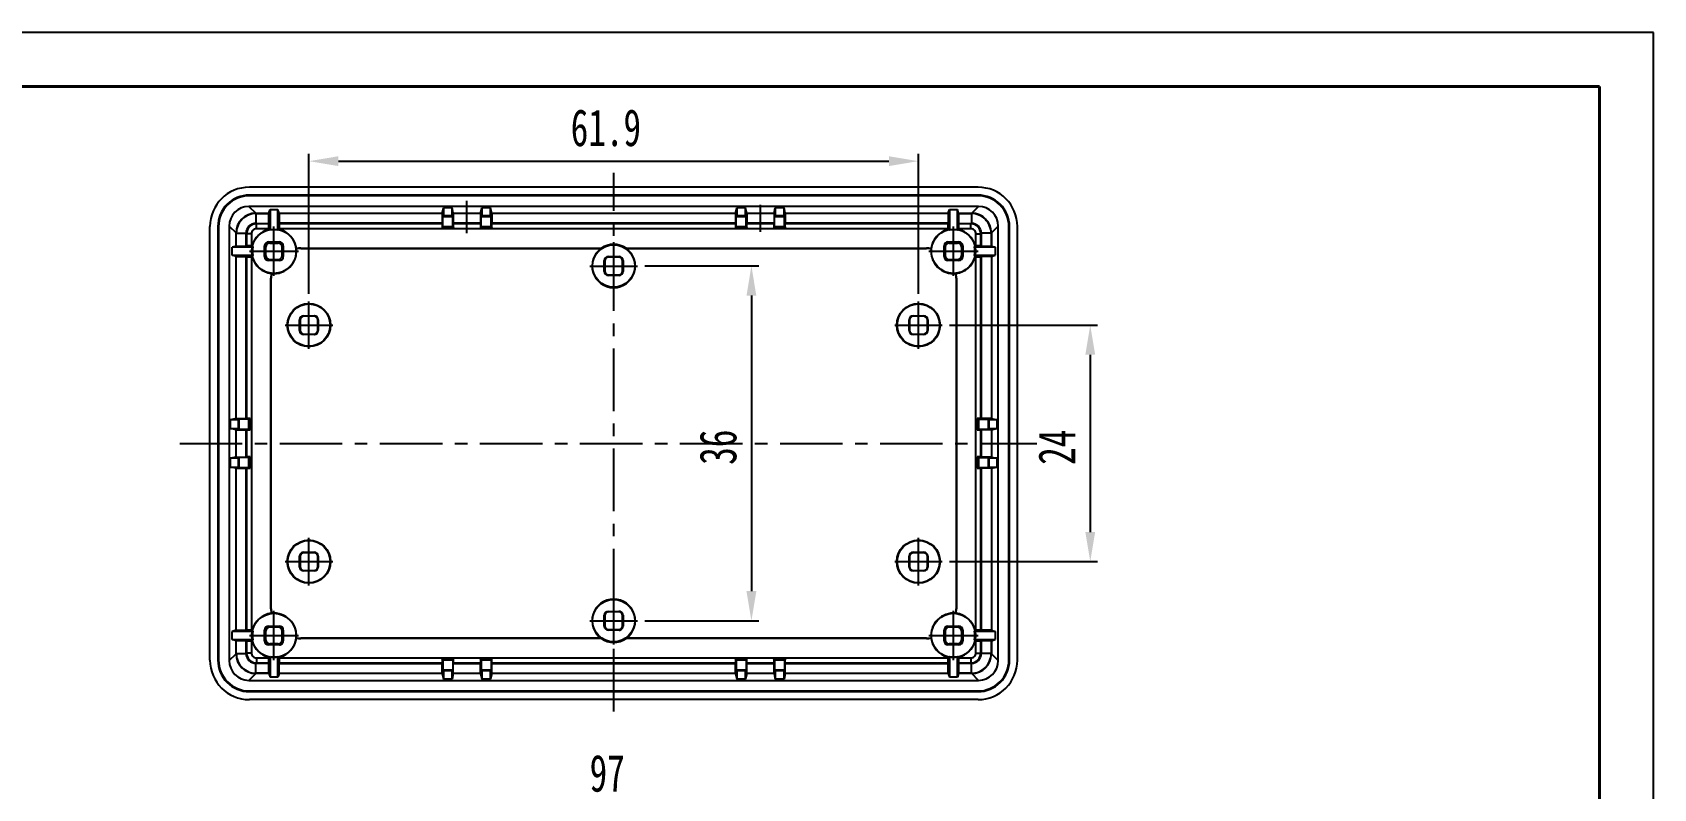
# Model space of a CAD drawing. Header units: millimetres. Extents: x 15 to 334, y 2 to 223.
# Drawn here: x 169.8 to 334.4, y 146.6 to 223.3 of the extents above; entities that cross this region are included whole.
import ezdxf

# ---------------------------------------------------------------- set-up
doc = ezdxf.new("R2010")
doc.units = ezdxf.units.MM
doc.linetypes.add('CENTER', pattern=[10.16, 6.35, -1.27, 1.27, -1.27])
for name, color, linetype in [('DIM', 3, 'Continuous'), ('FROM', 179, 'Continuous'), ('SLD-0', 179, 'Continuous')]:
    doc.layers.add(name, color=color, linetype=linetype)
doc.styles.add('SLDTEXTSTYLE2', font='TXT', dxfattribs={"width": 0.7})
doc.dimstyles.new('SLDDIMSTYLE3', dxfattribs={"dimtxt": 3.75, "dimasz": 1.8, "dimexe": 0, "dimexo": 0.0625, "dimgap": 0.9375, "dimtad": 2, "dimdec": 1, "dimrnd": 1e-09, "dimzin": 12, "dimdsep": 46, "dimtxsty": 'SLDTEXTSTYLE2', "dimblk1": 'NONE', "dimblk2": 'NONE', "dimsah": 1, "dimcen": 0.09, "dimadec": 0, "dimazin": 3, "dimtfac": 1, "dimtofl": 0, "dimtmove": 0, "dimatfit": 3, "dimldrblk": 'NONE', "dimfxl": 0, "dimfrac": 2, "dimtolj": 1, "dimtzin": 12, "dimarcsym": 0})
doc.dimstyles.new('SLDDIMSTYLE4', dxfattribs={"dimtxt": 3.75, "dimasz": 1.8, "dimexe": 0, "dimexo": 0.0625, "dimgap": 0.9375, "dimtad": 2, "dimdec": 0, "dimrnd": 1e-09, "dimzin": 12, "dimdsep": 46, "dimtxsty": 'SLDTEXTSTYLE2', "dimblk1": 'NONE', "dimblk2": 'NONE', "dimsah": 1, "dimcen": 0.09, "dimadec": 0, "dimazin": 3, "dimtfac": 1, "dimtofl": 0, "dimtmove": 0, "dimatfit": 3, "dimldrblk": 'NONE', "dimfxl": 0, "dimfrac": 2, "dimtolj": 1, "dimtzin": 12, "dimarcsym": 0})

# ---------------------------------------------------------------- blocks, each defined once
blk = doc.blocks.new('_D_21')
at = {"layer": 'DIM'}
for p, q in [((197.85, 196.76), (197.85, 210.99)), ((259.75, 196.76), (259.75, 210.99)), ((200.85, 210.24), (256.75, 210.24))]:
    blk.add_line(p, q, dxfattribs=at)
for points in [[(200.85, 210.74), (200.85, 209.74), (197.85, 210.24)], [(256.75, 210.74), (256.75, 209.74), (259.75, 210.24)]]:
    blk.add_solid(points, dxfattribs=at)
at = {"layer": 'DIM', "insert": (224.44, 215.52, 0.1), "char_height": 3.75, "attachment_point": 1, "style": 'SLDTEXTSTYLE2'}
blk.add_mtext('61.9', dxfattribs=at)
blk = doc.blocks.new('_NONE')
blk = doc.blocks.new('_D_22')
at = {"layer": 'DIM'}
for p, q in [((262.92, 193.6), (277.95, 193.6)), ((277.2, 190.6), (277.2, 172.6)), ((262.92, 169.6), (277.95, 169.6))]:
    blk.add_line(p, q, dxfattribs=at)
for points in [[(276.7, 190.6), (277.7, 190.6), (277.2, 193.6)], [(276.7, 172.6), (277.7, 172.6), (277.2, 169.6)]]:
    blk.add_solid(points, dxfattribs=at)
at = {"layer": 'DIM', "insert": (271.92, 179.42, 0.1), "char_height": 3.75, "attachment_point": 1, "rotation": 90, "style": 'SLDTEXTSTYLE2'}
blk.add_mtext('24', dxfattribs=at)
blk = doc.blocks.new('_D_23')
at = {"layer": 'DIM'}
for p, q in [((231.97, 199.6), (243.54, 199.6)), ((242.79, 196.6), (242.79, 166.6)), ((231.97, 163.6), (243.54, 163.6))]:
    blk.add_line(p, q, dxfattribs=at)
for points in [[(242.29, 196.6), (243.29, 196.6), (242.79, 199.6)], [(242.29, 166.6), (243.29, 166.6), (242.79, 163.6)]]:
    blk.add_solid(points, dxfattribs=at)
at = {"layer": 'DIM', "insert": (237.51, 179.42, 0.1), "char_height": 3.75, "attachment_point": 1, "rotation": 90, "style": 'SLDTEXTSTYLE2'}
blk.add_mtext('36', dxfattribs=at)
blk = doc.blocks.new('_D_27')
at = {"layer": 'DIM'}
for p, q in [((180.3, 114.41), (180.3, 145.47)), ((277.3, 114.41), (277.3, 145.47)), ((183.3, 144.72), (274.3, 144.72))]:
    blk.add_line(p, q, dxfattribs=at)
for points in [[(183.3, 145.22), (183.3, 144.22), (180.3, 144.72)], [(274.3, 145.22), (274.3, 144.22), (277.3, 144.72)]]:
    blk.add_solid(points, dxfattribs=at)
at = {"layer": 'DIM', "insert": (226.36, 150, 0.1), "char_height": 3.75, "attachment_point": 1, "style": 'SLDTEXTSTYLE2'}
blk.add_mtext('97', dxfattribs=at)

msp = doc.modelspace()

# ---------------------------------------------------------------- linework, layer by layer
at = {"layer": 'FROM'}
for p, q in [((334.408, 223.304), (15.481, 223.304)), ((334.408, 1.678), (334.408, 223.304))]:
    msp.add_line(p, q, dxfattribs=at)
at = {"layer": 'FROM', "lineweight": 40}
for p, q in [((20.977, 217.808), (328.911, 217.808)), ((328.911, 217.808), (328.911, 7.175))]:
    msp.add_line(p, q, dxfattribs=at)
at = {"layer": 'SLD-0', "color": 179, "linetype": 'Continuous'}
for p, q in [((265.805, 207.597), (191.802, 207.597)), ((191.803, 206.796), (191.803, 206.726)), ((265.803, 206.796), (191.803, 206.796)), ((265.803, 206.726), (191.803, 206.726)), ((265.803, 206.796), (265.803, 206.726)), ((191.751, 205.649), (192.447, 204.952)), ((265.856, 205.649), (191.751, 205.649)), ((192.447, 204.952), (193.776, 204.952)), ((192.473, 204.926), (192.473, 203.926)), ((192.473, 204.926), (193.776, 204.926)), ((193.776, 204.952), (193.903, 205.334)), ((193.776, 204.952), (193.776, 204.926)), ((193.903, 205.334), (193.903, 203.236)), ((193.903, 205.334), (194.703, 205.334)), ((194.703, 203.236), (194.703, 205.334)), ((194.831, 204.952), (194.703, 205.334)), ((194.831, 204.952), (194.831, 203.952)), ((194.831, 204.952), (211.39, 204.952)), ((211.39, 204.952), (211.503, 205.518)), ((211.39, 204.952), (211.39, 203.952)), ((211.503, 204.684), (211.451, 204.596)), ((211.451, 203.596), (211.451, 204.596)), ((212.456, 204.596), (211.451, 204.596)), ((211.503, 205.518), (211.503, 204.684)), ((212.403, 205.518), (211.503, 205.518)), ((212.403, 204.684), (211.503, 204.684)), ((212.403, 204.684), (212.403, 205.518)), ((212.516, 204.952), (212.403, 205.518)), ((212.403, 204.684), (212.456, 204.596)), ((212.456, 203.596), (212.456, 204.596)), ((212.516, 204.952), (212.516, 203.952)), ((212.516, 204.952), (215.29, 204.952)), ((215.29, 204.952), (215.403, 205.518)), ((215.29, 204.952), (215.29, 203.952)), ((215.403, 204.684), (215.351, 204.596)), ((215.351, 203.596), (215.351, 204.596)), ((216.356, 204.596), (215.351, 204.596)), ((215.403, 205.518), (215.403, 204.684)), ((216.303, 205.518), (215.403, 205.518)), ((216.303, 204.684), (215.403, 204.684)), ((216.303, 204.684), (216.303, 205.518)), ((216.416, 204.952), (216.303, 205.518)), ((216.303, 204.684), (216.356, 204.596)), ((216.356, 203.596), (216.356, 204.596)), ((216.416, 204.952), (216.416, 203.952)), ((216.416, 204.952), (241.19, 204.952)), ((241.19, 204.952), (241.303, 205.518)), ((241.19, 204.952), (241.19, 203.952)), ((241.303, 204.684), (241.251, 204.596)), ((241.251, 203.596), (241.251, 204.596)), ((242.256, 204.596), (241.251, 204.596)), ((241.303, 205.518), (241.303, 204.684)), ((242.203, 205.518), (241.303, 205.518)), ((242.203, 204.684), (241.303, 204.684)), ((242.203, 204.684), (242.203, 205.518)), ((242.316, 204.952), (242.203, 205.518)), ((242.203, 204.684), (242.256, 204.596)), ((242.256, 203.596), (242.256, 204.596)), ((242.316, 204.952), (242.316, 203.952)), ((242.316, 204.952), (245.09, 204.952)), ((245.09, 204.952), (245.203, 205.518)), ((245.09, 204.952), (245.09, 203.952)), ((245.203, 204.684), (245.151, 204.596)), ((245.151, 203.596), (245.151, 204.596)), ((246.156, 204.596), (245.151, 204.596)), ((245.203, 205.518), (245.203, 204.684)), ((246.103, 205.518), (245.203, 205.518)), ((246.103, 204.684), (245.203, 204.684)), ((246.103, 204.684), (246.103, 205.518)), ((246.216, 204.952), (246.103, 205.518)), ((246.103, 204.684), (246.156, 204.596)), ((246.156, 203.596), (246.156, 204.596)), ((246.216, 204.952), (246.216, 203.952)), ((246.216, 204.952), (262.776, 204.952)), ((262.776, 204.952), (262.903, 205.334)), ((262.776, 204.952), (262.776, 203.952)), ((262.903, 205.334), (263.703, 205.334)), ((262.903, 205.334), (262.903, 203.236)), ((263.703, 203.236), (263.703, 205.334)), ((263.831, 204.952), (263.703, 205.334)), ((263.831, 204.952), (265.159, 204.952)), ((263.831, 204.952), (263.831, 204.926)), ((263.831, 204.926), (265.133, 204.926)), ((265.133, 204.926), (265.133, 203.926)), ((265.159, 204.952), (265.856, 205.649)), ((187.803, 159.596), (187.803, 203.598)), ((188.604, 203.597), (188.604, 159.597)), ((188.604, 203.597), (188.674, 203.597)), ((188.674, 203.597), (188.674, 159.597)), ((189.752, 203.649), (189.752, 159.545)), ((189.752, 203.649), (190.448, 202.953)), ((190.448, 201.624), (190.448, 202.953)), ((190.474, 201.624), (190.474, 202.927)), ((190.474, 202.927), (191.474, 202.927)), ((191.474, 201.633), (191.474, 202.927)), ((191.474, 202.927), (191.525, 202.876)), ((191.525, 202.876), (191.525, 201.65)), ((192.025, 202.876), (191.525, 202.876)), ((192.025, 202.876), (192.025, 201.654)), ((192.473, 203.926), (192.525, 203.875)), ((192.473, 203.926), (193.767, 203.926)), ((192.524, 203.376), (192.524, 203.875)), ((193.746, 203.376), (192.524, 203.376)), ((193.75, 203.875), (192.525, 203.875)), ((193.746, 203.376), (193.746, 203.298)), ((193.767, 203.926), (193.75, 203.875)), ((194.831, 203.952), (194.856, 203.875)), ((211.39, 203.952), (194.831, 203.952)), ((211.375, 203.875), (194.856, 203.875)), ((194.86, 203.376), (194.86, 203.298)), ((262.746, 203.376), (194.86, 203.376)), ((211.451, 203.596), (211.372, 203.465)), ((211.372, 203.465), (212.534, 203.465)), ((211.39, 203.952), (211.375, 203.875)), ((211.451, 203.596), (212.456, 203.596)), ((212.456, 203.596), (212.534, 203.465)), ((212.516, 203.952), (212.532, 203.875)), ((215.29, 203.952), (212.516, 203.952)), ((215.275, 203.875), (212.532, 203.875)), ((215.351, 203.596), (215.272, 203.465)), ((215.272, 203.465), (216.434, 203.465)), ((215.29, 203.952), (215.275, 203.875)), ((215.351, 203.596), (216.356, 203.596)), ((216.356, 203.596), (216.434, 203.465)), ((216.416, 203.952), (216.432, 203.875)), ((241.19, 203.952), (216.416, 203.952)), ((241.175, 203.875), (216.432, 203.875)), ((241.251, 203.596), (241.172, 203.465)), ((241.172, 203.465), (242.334, 203.465)), ((241.19, 203.952), (241.175, 203.875)), ((241.251, 203.596), (242.256, 203.596)), ((242.256, 203.596), (242.334, 203.465)), ((242.316, 203.952), (242.332, 203.875)), ((245.09, 203.952), (242.316, 203.952)), ((245.075, 203.875), (242.332, 203.875)), ((245.151, 203.596), (245.072, 203.465)), ((245.072, 203.465), (246.234, 203.465)), ((245.09, 203.952), (245.075, 203.875)), ((245.151, 203.596), (246.156, 203.596)), ((246.156, 203.596), (246.234, 203.465)), ((262.776, 203.952), (246.216, 203.952)), ((246.216, 203.952), (246.232, 203.875)), ((262.75, 203.875), (246.232, 203.875)), ((262.746, 203.376), (262.746, 203.298)), ((262.776, 203.952), (262.75, 203.875)), ((263.839, 203.926), (265.133, 203.926)), ((263.839, 203.926), (263.856, 203.875)), ((265.082, 203.875), (263.856, 203.875)), ((265.082, 203.376), (263.86, 203.376)), ((263.86, 203.376), (263.86, 203.298)), ((265.082, 203.875), (265.133, 203.926)), ((265.082, 203.376), (265.082, 203.875)), ((265.582, 202.876), (266.082, 202.876)), ((265.582, 201.654), (265.582, 202.876)), ((266.082, 202.875), (266.133, 202.927)), ((266.082, 201.65), (266.082, 202.875)), ((267.132, 202.927), (266.133, 202.927)), ((266.133, 202.927), (266.133, 201.633)), ((267.132, 202.927), (267.132, 201.624)), ((267.159, 202.953), (267.855, 203.649)), ((267.159, 202.953), (267.159, 201.624)), ((267.855, 159.545), (267.855, 203.649)), ((269.003, 203.597), (268.933, 203.597)), ((268.933, 159.597), (268.933, 203.597)), ((269.003, 159.597), (269.003, 203.597)), ((269.803, 159.596), (269.803, 203.598)), ((190.448, 201.624), (190.066, 201.497)), ((190.066, 200.697), (190.066, 201.497)), ((192.164, 201.497), (190.066, 201.497)), ((190.448, 201.624), (190.474, 201.624)), ((191.474, 201.633), (191.525, 201.65)), ((192.025, 201.654), (192.102, 201.654)), ((193.353, 200.547), (193.353, 201.647)), ((193.474, 201.527), (193.353, 201.647)), ((193.474, 200.667), (193.474, 201.527)), ((193.874, 201.927), (193.753, 202.047)), ((193.753, 202.047), (194.853, 202.047)), ((193.874, 201.927), (194.733, 201.927)), ((194.733, 201.927), (194.853, 202.047)), ((195.133, 201.527), (195.253, 201.647)), ((195.133, 200.667), (195.133, 201.527)), ((195.253, 201.647), (195.253, 200.547)), ((197.025, 201.376), (197.025, 201.402)), ((197.025, 201.402), (227.549, 201.402)), ((197.025, 201.376), (227.519, 201.376)), ((230.058, 201.402), (260.582, 201.402)), ((230.087, 201.376), (260.582, 201.376)), ((260.582, 201.376), (260.582, 201.402)), ((262.353, 200.547), (262.353, 201.647)), ((262.474, 201.527), (262.353, 201.647)), ((262.474, 201.527), (262.474, 200.667)), ((262.753, 202.047), (263.853, 202.047)), ((262.874, 201.927), (262.753, 202.047)), ((262.874, 201.927), (263.733, 201.927)), ((263.733, 201.927), (263.853, 202.047)), ((264.133, 201.527), (264.253, 201.647)), ((264.133, 201.527), (264.133, 200.667)), ((264.253, 201.647), (264.253, 200.547)), ((267.541, 201.497), (265.442, 201.497)), ((265.582, 201.654), (265.504, 201.654)), ((266.133, 201.633), (266.082, 201.65)), ((267.159, 201.624), (267.132, 201.624)), ((267.159, 201.624), (267.541, 201.497)), ((267.541, 201.497), (267.541, 200.697)), ((190.448, 200.57), (190.066, 200.697)), ((190.066, 200.697), (192.164, 200.697)), ((190.448, 184.11), (190.448, 200.57)), ((190.448, 200.57), (191.448, 200.57)), ((191.448, 200.57), (191.448, 184.11)), ((191.448, 200.57), (191.525, 200.544)), ((191.525, 200.544), (191.525, 184.125)), ((192.025, 200.54), (192.025, 162.654)), ((192.025, 200.54), (192.102, 200.54)), ((193.474, 200.667), (193.353, 200.547)), ((193.874, 200.267), (193.753, 200.147)), ((194.853, 200.147), (193.753, 200.147)), ((193.874, 200.267), (194.733, 200.267)), ((194.853, 200.147), (194.733, 200.267)), ((195.253, 200.547), (195.133, 200.667)), ((227.853, 199.047), (227.853, 200.147)), ((227.9, 200.101), (227.853, 200.147)), ((227.9, 200.101), (227.9, 199.093)), ((228.3, 200.501), (228.253, 200.547)), ((228.253, 200.547), (229.353, 200.547)), ((229.307, 200.501), (228.3, 200.501)), ((229.353, 200.547), (229.307, 200.501)), ((229.753, 200.147), (229.707, 200.101)), ((229.707, 199.093), (229.707, 200.101)), ((229.753, 200.147), (229.753, 199.047)), ((262.353, 200.547), (262.474, 200.667)), ((262.753, 200.147), (262.874, 200.267)), ((263.853, 200.147), (262.753, 200.147)), ((262.874, 200.267), (263.733, 200.267)), ((263.733, 200.267), (263.853, 200.147)), ((264.133, 200.667), (264.253, 200.547)), ((265.442, 200.697), (267.541, 200.697)), ((265.582, 200.54), (265.504, 200.54)), ((265.582, 162.654), (265.582, 200.54)), ((266.158, 200.57), (266.082, 200.544)), ((266.082, 184.125), (266.082, 200.544)), ((267.159, 200.57), (266.158, 200.57)), ((266.158, 184.11), (266.158, 200.57)), ((267.159, 200.57), (267.541, 200.697)), ((267.159, 200.57), (267.159, 184.11)), ((193.998, 164.818), (193.998, 198.376)), ((194.025, 198.376), (193.998, 198.376)), ((194.025, 164.818), (194.025, 198.376)), ((227.853, 199.047), (227.9, 199.093)), ((228.253, 198.647), (228.3, 198.693)), ((229.353, 198.647), (228.253, 198.647)), ((228.3, 198.693), (229.307, 198.693)), ((229.353, 198.647), (229.307, 198.693)), ((229.753, 199.047), (229.707, 199.093)), ((263.582, 198.376), (263.608, 198.376)), ((263.582, 198.376), (263.582, 164.818)), ((263.608, 198.376), (263.608, 164.818)), ((197.303, 194.547), (197.35, 194.501)), ((197.303, 194.547), (198.403, 194.547)), ((198.357, 194.501), (197.35, 194.501)), ((198.403, 194.547), (198.357, 194.501)), ((259.203, 194.547), (260.303, 194.547)), ((259.203, 194.547), (259.25, 194.501)), ((260.257, 194.501), (259.25, 194.501)), ((260.303, 194.547), (260.257, 194.501)), ((196.903, 193.047), (196.903, 194.147)), ((196.903, 194.147), (196.95, 194.101)), ((196.903, 193.047), (196.95, 193.093)), ((196.95, 194.101), (196.95, 193.093)), ((197.303, 192.647), (197.35, 192.693)), ((198.403, 192.647), (197.303, 192.647)), ((197.35, 192.693), (198.357, 192.693)), ((198.357, 192.693), (198.403, 192.647)), ((198.803, 194.147), (198.757, 194.101)), ((198.757, 193.093), (198.757, 194.101)), ((198.757, 193.093), (198.803, 193.047)), ((198.803, 194.147), (198.803, 193.047)), ((258.803, 193.047), (258.803, 194.147)), ((258.803, 194.147), (258.85, 194.101)), ((258.85, 193.093), (258.803, 193.047)), ((258.85, 194.101), (258.85, 193.093)), ((259.25, 192.693), (259.203, 192.647)), ((260.303, 192.647), (259.203, 192.647)), ((259.25, 192.693), (260.257, 192.693)), ((260.303, 192.647), (260.257, 192.693)), ((260.703, 194.147), (260.657, 194.101)), ((260.657, 193.093), (260.657, 194.101)), ((260.703, 193.047), (260.657, 193.093)), ((260.703, 194.147), (260.703, 193.047)), ((190.448, 184.11), (189.883, 183.997)), ((189.883, 183.097), (189.883, 183.997)), ((190.664, 183.997), (189.883, 183.997)), ((190.448, 182.984), (189.883, 183.097)), ((189.883, 183.097), (190.664, 183.097)), ((190.448, 184.11), (191.448, 184.11)), ((190.448, 180.21), (190.448, 182.984)), ((190.448, 182.984), (191.448, 182.984)), ((190.664, 183.997), (190.752, 184.049)), ((190.664, 183.997), (190.664, 183.097)), ((190.664, 183.097), (190.752, 183.045)), ((190.752, 184.049), (190.752, 183.045)), ((191.752, 184.049), (190.752, 184.049)), ((190.752, 183.045), (191.752, 183.045)), ((191.448, 184.11), (191.525, 184.125)), ((191.448, 182.984), (191.448, 180.21)), ((191.448, 182.984), (191.525, 182.969)), ((191.525, 182.969), (191.525, 180.225)), ((191.752, 184.049), (191.882, 184.128)), ((191.752, 183.045), (191.752, 184.049)), ((191.752, 183.045), (191.882, 182.966)), ((191.882, 182.966), (191.882, 184.128)), ((265.855, 184.049), (265.724, 184.128)), ((265.724, 184.128), (265.724, 182.966)), ((265.855, 183.045), (265.724, 182.966)), ((265.855, 184.049), (266.855, 184.049)), ((265.855, 184.049), (265.855, 183.045)), ((265.855, 183.045), (266.855, 183.045)), ((266.158, 184.11), (266.082, 184.125)), ((266.158, 182.984), (266.082, 182.969)), ((266.082, 180.225), (266.082, 182.969)), ((267.159, 184.11), (266.158, 184.11)), ((267.159, 182.984), (266.158, 182.984)), ((266.158, 180.21), (266.158, 182.984)), ((266.942, 183.997), (266.855, 184.049)), ((266.855, 183.045), (266.855, 184.049)), ((266.942, 183.097), (266.855, 183.045)), ((267.724, 183.997), (266.942, 183.997)), ((266.942, 183.097), (266.942, 183.997)), ((266.942, 183.097), (267.724, 183.097)), ((267.159, 184.11), (267.724, 183.997)), ((267.159, 182.984), (267.724, 183.097)), ((267.159, 182.984), (267.159, 180.21)), ((267.724, 183.997), (267.724, 183.097)), ((190.448, 180.21), (189.883, 180.097)), ((189.883, 179.197), (189.883, 180.097)), ((190.664, 180.097), (189.883, 180.097)), ((190.448, 180.21), (191.448, 180.21)), ((190.664, 180.097), (190.752, 180.149)), ((190.664, 180.097), (190.664, 179.197)), ((190.752, 180.149), (190.752, 179.145)), ((191.752, 180.149), (190.752, 180.149)), ((191.448, 180.21), (191.525, 180.225)), ((191.752, 180.149), (191.882, 180.228)), ((191.752, 179.145), (191.752, 180.149)), ((191.882, 179.066), (191.882, 180.228)), ((265.855, 180.149), (265.724, 180.228)), ((265.724, 180.228), (265.724, 179.066)), ((265.855, 180.149), (266.855, 180.149)), ((265.855, 180.149), (265.855, 179.145)), ((266.158, 180.21), (266.082, 180.225)), ((267.159, 180.21), (266.158, 180.21)), ((266.942, 180.097), (266.855, 180.149)), ((266.855, 179.145), (266.855, 180.149)), ((267.724, 180.097), (266.942, 180.097)), ((266.942, 179.197), (266.942, 180.097)), ((267.159, 180.21), (267.724, 180.097)), ((267.724, 180.097), (267.724, 179.197)), ((190.448, 179.084), (189.883, 179.197)), ((189.883, 179.197), (190.664, 179.197)), ((190.448, 162.624), (190.448, 179.084)), ((190.448, 179.084), (191.448, 179.084)), ((190.664, 179.197), (190.752, 179.145)), ((190.752, 179.145), (191.752, 179.145)), ((191.448, 179.084), (191.448, 162.624)), ((191.448, 179.084), (191.525, 179.069)), ((191.525, 179.069), (191.525, 162.65)), ((191.752, 179.145), (191.882, 179.066)), ((265.855, 179.145), (265.724, 179.066)), ((265.855, 179.145), (266.855, 179.145)), ((266.158, 179.084), (266.082, 179.069)), ((266.082, 162.65), (266.082, 179.069)), ((267.159, 179.084), (266.158, 179.084)), ((266.158, 162.624), (266.158, 179.084)), ((266.942, 179.197), (266.855, 179.145)), ((266.942, 179.197), (267.724, 179.197)), ((267.159, 179.084), (267.724, 179.197)), ((267.159, 179.084), (267.159, 162.624)), ((196.903, 169.047), (196.903, 170.147)), ((196.903, 170.147), (196.95, 170.101)), ((196.95, 170.101), (196.95, 169.093)), ((197.303, 170.547), (197.35, 170.501)), ((197.303, 170.547), (198.403, 170.547)), ((198.357, 170.501), (197.35, 170.501)), ((198.357, 170.501), (198.403, 170.547)), ((198.757, 170.101), (198.803, 170.147)), ((198.757, 169.093), (198.757, 170.101)), ((198.803, 170.147), (198.803, 169.047)), ((258.85, 170.101), (258.803, 170.147)), ((258.803, 169.047), (258.803, 170.147)), ((258.85, 170.101), (258.85, 169.093)), ((259.203, 170.547), (260.303, 170.547)), ((259.25, 170.501), (259.203, 170.547)), ((260.257, 170.501), (259.25, 170.501)), ((260.303, 170.547), (260.257, 170.501)), ((260.703, 170.147), (260.657, 170.101)), ((260.657, 169.093), (260.657, 170.101)), ((260.703, 170.147), (260.703, 169.047)), ((196.903, 169.047), (196.95, 169.093)), ((197.303, 168.647), (197.35, 168.693)), ((198.403, 168.647), (197.303, 168.647)), ((197.35, 168.693), (198.357, 168.693)), ((198.403, 168.647), (198.357, 168.693)), ((198.803, 169.047), (198.757, 169.093)), ((258.803, 169.047), (258.85, 169.093)), ((259.203, 168.647), (259.25, 168.693)), ((260.303, 168.647), (259.203, 168.647)), ((259.25, 168.693), (260.257, 168.693)), ((260.303, 168.647), (260.257, 168.693)), ((260.703, 169.047), (260.657, 169.093)), ((194.025, 164.818), (193.998, 164.818)), ((263.582, 164.818), (263.608, 164.818)), ((193.874, 162.927), (193.753, 163.047)), ((193.753, 163.047), (194.853, 163.047)), ((194.853, 163.047), (194.733, 162.927)), ((227.853, 164.147), (227.9, 164.101)), ((227.853, 163.047), (227.853, 164.147)), ((227.9, 163.093), (227.853, 163.047)), ((227.9, 164.101), (227.9, 163.093)), ((228.253, 164.547), (229.353, 164.547)), ((228.253, 164.547), (228.3, 164.501)), ((229.307, 164.501), (228.3, 164.501)), ((229.353, 164.547), (229.307, 164.501)), ((229.753, 164.147), (229.707, 164.101)), ((229.707, 163.093), (229.707, 164.101)), ((229.753, 163.047), (229.707, 163.093)), ((229.753, 164.147), (229.753, 163.047)), ((262.753, 163.047), (263.853, 163.047)), ((262.753, 163.047), (262.874, 162.927)), ((263.733, 162.927), (263.853, 163.047)), ((190.448, 162.624), (190.066, 162.497)), ((190.066, 161.697), (190.066, 162.497)), ((192.164, 162.497), (190.066, 162.497)), ((190.448, 161.57), (190.066, 161.697)), ((190.066, 161.697), (192.164, 161.697)), ((190.448, 162.624), (191.448, 162.624)), ((190.448, 160.241), (190.448, 161.57)), ((190.448, 161.57), (190.474, 161.57)), ((190.474, 160.267), (190.474, 161.57)), ((191.448, 162.624), (191.525, 162.65)), ((191.474, 160.267), (191.474, 161.561)), ((191.474, 161.561), (191.525, 161.544)), ((191.525, 161.544), (191.525, 160.318)), ((192.025, 162.654), (192.102, 162.654)), ((192.025, 161.54), (192.025, 160.318)), ((192.025, 161.54), (192.102, 161.54)), ((193.474, 162.527), (193.353, 162.647)), ((193.353, 161.547), (193.353, 162.647)), ((193.474, 161.667), (193.353, 161.547)), ((193.474, 161.667), (193.474, 162.527)), ((194.733, 162.927), (193.874, 162.927)), ((195.253, 162.647), (195.133, 162.527)), ((195.133, 161.667), (195.133, 162.527)), ((195.133, 161.667), (195.253, 161.547)), ((195.253, 162.647), (195.253, 161.547)), ((197.025, 161.818), (197.025, 161.792)), ((227.519, 161.818), (197.025, 161.818)), ((227.549, 161.792), (197.025, 161.792)), ((228.3, 162.693), (228.253, 162.647)), ((229.353, 162.647), (228.253, 162.647)), ((228.3, 162.693), (229.307, 162.693)), ((229.353, 162.647), (229.307, 162.693)), ((260.582, 161.792), (230.058, 161.792)), ((260.582, 161.818), (230.087, 161.818)), ((260.582, 161.818), (260.582, 161.792)), ((262.353, 162.647), (262.474, 162.527)), ((262.353, 161.547), (262.353, 162.647)), ((262.474, 161.667), (262.353, 161.547)), ((262.474, 162.527), (262.474, 161.667)), ((263.733, 162.927), (262.874, 162.927)), ((264.133, 162.527), (264.253, 162.647)), ((264.133, 162.527), (264.133, 161.667)), ((264.133, 161.667), (264.253, 161.547)), ((264.253, 162.647), (264.253, 161.547)), ((267.541, 162.497), (265.442, 162.497)), ((265.442, 161.697), (267.541, 161.697)), ((265.582, 162.654), (265.504, 162.654)), ((265.582, 161.54), (265.504, 161.54)), ((265.582, 160.318), (265.582, 161.54)), ((266.158, 162.624), (266.082, 162.65)), ((266.133, 161.561), (266.082, 161.544)), ((266.082, 160.318), (266.082, 161.544)), ((266.133, 161.561), (266.133, 160.267)), ((267.159, 162.624), (266.158, 162.624)), ((267.159, 161.57), (267.132, 161.57)), ((267.132, 161.57), (267.132, 160.267)), ((267.159, 162.624), (267.541, 162.497)), ((267.159, 161.57), (267.541, 161.697)), ((267.159, 161.57), (267.159, 160.241)), ((267.541, 162.497), (267.541, 161.697)), ((189.752, 159.545), (190.448, 160.241)), ((190.474, 160.267), (191.474, 160.267)), ((191.474, 160.267), (191.525, 160.318)), ((192.025, 160.318), (191.525, 160.318)), ((192.524, 159.818), (192.524, 159.318)), ((192.524, 159.818), (193.746, 159.818)), ((193.746, 159.818), (193.746, 159.896)), ((193.874, 161.267), (193.753, 161.147)), ((194.853, 161.147), (193.753, 161.147)), ((194.733, 161.267), (193.874, 161.267)), ((193.903, 159.958), (193.903, 157.859)), ((194.703, 157.859), (194.703, 159.958)), ((194.733, 161.267), (194.853, 161.147)), ((194.86, 159.818), (194.86, 159.896)), ((194.86, 159.818), (262.746, 159.818)), ((211.451, 159.598), (211.372, 159.728)), ((212.534, 159.728), (211.372, 159.728)), ((212.456, 159.598), (212.534, 159.728)), ((215.351, 159.598), (215.272, 159.728)), ((216.434, 159.728), (215.272, 159.728)), ((216.356, 159.598), (216.434, 159.728)), ((242.334, 159.728), (241.172, 159.728)), ((241.251, 159.598), (241.172, 159.728)), ((242.256, 159.598), (242.334, 159.728)), ((246.234, 159.728), (245.072, 159.728)), ((245.151, 159.598), (245.072, 159.728)), ((246.156, 159.598), (246.234, 159.728)), ((262.746, 159.818), (262.746, 159.896)), ((262.874, 161.267), (262.753, 161.147)), ((263.853, 161.147), (262.753, 161.147)), ((263.733, 161.267), (262.874, 161.267)), ((262.903, 159.958), (262.903, 157.859)), ((263.703, 157.859), (263.703, 159.958)), ((263.733, 161.267), (263.853, 161.147)), ((263.86, 159.818), (263.86, 159.896)), ((263.86, 159.818), (265.082, 159.818)), ((265.082, 159.818), (265.082, 159.318)), ((265.582, 160.318), (266.082, 160.318)), ((266.133, 160.267), (266.082, 160.318)), ((267.132, 160.267), (266.133, 160.267)), ((267.855, 159.545), (267.159, 160.241)), ((188.604, 159.597), (188.674, 159.597)), ((191.751, 157.545), (192.447, 158.242)), ((193.776, 158.242), (192.447, 158.242)), ((192.473, 159.267), (192.524, 159.318)), ((192.473, 158.268), (192.473, 159.267)), ((193.767, 159.267), (192.473, 159.267)), ((193.776, 158.268), (192.473, 158.268)), ((192.524, 159.318), (193.75, 159.318)), ((193.767, 159.267), (193.75, 159.318)), ((193.776, 158.242), (193.776, 158.268)), ((193.776, 158.242), (193.903, 157.859)), ((194.831, 158.242), (194.703, 157.859)), ((194.831, 159.242), (194.856, 159.318)), ((194.831, 158.242), (194.831, 159.242)), ((194.831, 159.242), (211.39, 159.242)), ((211.39, 158.242), (194.831, 158.242)), ((194.856, 159.318), (211.375, 159.318)), ((211.39, 159.242), (211.375, 159.318)), ((211.39, 158.242), (211.39, 159.242)), ((211.39, 158.242), (211.503, 157.676)), ((212.456, 159.598), (211.451, 159.598)), ((211.451, 159.598), (211.451, 158.598)), ((211.503, 158.51), (211.451, 158.598)), ((211.451, 158.598), (212.456, 158.598)), ((212.403, 158.51), (211.503, 158.51)), ((211.503, 158.51), (211.503, 157.676)), ((212.403, 158.51), (212.456, 158.598)), ((212.403, 157.676), (212.403, 158.51)), ((212.516, 158.242), (212.403, 157.676)), ((212.456, 159.598), (212.456, 158.598)), ((212.516, 159.242), (212.532, 159.318)), ((212.516, 159.242), (215.29, 159.242)), ((212.516, 158.242), (212.516, 159.242)), ((215.29, 158.242), (212.516, 158.242)), ((212.532, 159.318), (215.275, 159.318)), ((215.29, 159.242), (215.275, 159.318)), ((215.29, 158.242), (215.29, 159.242)), ((215.29, 158.242), (215.403, 157.676)), ((216.356, 159.598), (215.351, 159.598)), ((215.351, 159.598), (215.351, 158.598)), ((215.351, 158.598), (216.356, 158.598)), ((215.403, 158.51), (215.351, 158.598)), ((216.303, 158.51), (215.403, 158.51)), ((215.403, 158.51), (215.403, 157.676)), ((216.303, 158.51), (216.356, 158.598)), ((216.303, 157.676), (216.303, 158.51)), ((216.416, 158.242), (216.303, 157.676)), ((216.356, 159.598), (216.356, 158.598)), ((216.416, 159.242), (216.432, 159.318)), ((216.416, 159.242), (241.19, 159.242)), ((216.416, 158.242), (216.416, 159.242)), ((241.19, 158.242), (216.416, 158.242)), ((216.432, 159.318), (241.175, 159.318)), ((241.19, 159.242), (241.175, 159.318)), ((241.19, 158.242), (241.19, 159.242)), ((241.19, 158.242), (241.303, 157.676)), ((242.256, 159.598), (241.251, 159.598)), ((241.251, 159.598), (241.251, 158.598)), ((241.251, 158.598), (242.256, 158.598)), ((241.303, 158.51), (241.251, 158.598)), ((242.203, 158.51), (241.303, 158.51)), ((241.303, 158.51), (241.303, 157.676)), ((242.203, 158.51), (242.256, 158.598)), ((242.203, 157.676), (242.203, 158.51)), ((242.316, 158.242), (242.203, 157.676)), ((242.256, 159.598), (242.256, 158.598)), ((242.316, 159.242), (242.332, 159.318)), ((242.316, 159.242), (245.09, 159.242)), ((242.316, 158.242), (242.316, 159.242)), ((245.09, 158.242), (242.316, 158.242)), ((242.332, 159.318), (245.075, 159.318)), ((245.09, 159.242), (245.075, 159.318)), ((245.09, 158.242), (245.09, 159.242)), ((245.09, 158.242), (245.203, 157.676)), ((246.156, 159.598), (245.151, 159.598)), ((245.151, 159.598), (245.151, 158.598)), ((245.151, 158.598), (246.156, 158.598)), ((245.203, 158.51), (245.151, 158.598)), ((246.103, 158.51), (245.203, 158.51)), ((245.203, 158.51), (245.203, 157.676)), ((246.103, 158.51), (246.156, 158.598)), ((246.103, 157.676), (246.103, 158.51)), ((246.216, 158.242), (246.103, 157.676)), ((246.156, 159.598), (246.156, 158.598)), ((246.216, 159.242), (246.232, 159.318)), ((246.216, 159.242), (262.776, 159.242)), ((246.216, 158.242), (246.216, 159.242)), ((262.776, 158.242), (246.216, 158.242)), ((246.232, 159.318), (262.75, 159.318)), ((262.776, 159.242), (262.75, 159.318)), ((262.776, 158.242), (262.776, 159.242)), ((262.776, 158.242), (262.903, 157.859)), ((263.831, 158.242), (263.703, 157.859)), ((265.133, 158.268), (263.831, 158.268)), ((263.831, 158.242), (263.831, 158.268)), ((265.159, 158.242), (263.831, 158.242)), ((263.839, 159.267), (263.856, 159.318)), ((265.133, 159.267), (263.839, 159.267)), ((263.856, 159.318), (265.082, 159.318)), ((265.133, 159.267), (265.082, 159.318)), ((265.133, 158.268), (265.133, 159.267)), ((265.856, 157.545), (265.159, 158.242)), ((269.003, 159.597), (268.933, 159.597)), ((191.751, 157.545), (265.856, 157.545)), ((191.803, 156.398), (191.803, 156.467)), ((191.803, 156.467), (265.803, 156.467)), ((194.703, 157.859), (193.903, 157.859)), ((212.403, 157.676), (211.503, 157.676)), ((216.303, 157.676), (215.403, 157.676)), ((242.203, 157.676), (241.303, 157.676)), ((246.103, 157.676), (245.203, 157.676)), ((263.703, 157.859), (262.903, 157.859)), ((265.803, 156.398), (265.803, 156.467)), ((265.805, 155.597), (191.802, 155.597)), ((191.803, 156.398), (265.803, 156.398))]:
    msp.add_line(p, q, dxfattribs=at)
at = {"layer": 'SLD-0', "color": 1, "linetype": 'CENTER'}
for p, q in [((228.803, 154.394), (228.803, 209.058)), ((213.903, 202.934), (213.903, 206.225)), ((243.703, 203.066), (243.703, 205.81)), ((194.303, 198.602), (194.303, 203.592)), ((263.303, 198.599), (263.303, 203.594)), ((191.809, 201.097), (196.798, 201.097)), ((228.803, 197.184), (228.803, 202.01)), ((260.806, 201.097), (265.801, 201.097)), ((226.39, 199.597), (231.216, 199.597)), ((197.853, 191.184), (197.853, 196.01)), ((259.753, 191.184), (259.753, 196.01)), ((195.44, 193.597), (200.266, 193.597)), ((257.34, 193.597), (262.166, 193.597)), ((184.733, 181.597), (271.776, 181.597)), ((197.853, 167.184), (197.853, 172.01)), ((259.753, 167.184), (259.753, 172.01)), ((195.44, 169.597), (200.266, 169.597)), ((257.34, 169.597), (262.166, 169.597)), ((228.803, 161.184), (228.803, 166.01)), ((194.303, 159.602), (194.303, 164.592)), ((226.39, 163.597), (231.216, 163.597)), ((263.303, 159.599), (263.303, 164.594)), ((191.809, 162.097), (196.798, 162.097)), ((260.806, 162.097), (265.801, 162.097))]:
    msp.add_line(p, q, dxfattribs=at)
at = {"layer": 'SLD-0', "color": 179, "linetype": 'Continuous'}
for centre, radius in [((194.303, 201.097), 2.25), ((263.303, 201.097), 2.25), ((228.803, 199.597), 2.15), ((197.853, 193.597), 2.194), ((197.853, 193.597), 2.15), ((259.753, 193.597), 2.194), ((259.753, 193.597), 2.15), ((197.853, 169.597), 2.194), ((197.853, 169.597), 2.15), ((259.753, 169.597), 2.194), ((259.753, 169.597), 2.15), ((228.803, 163.597), 2.15), ((194.303, 162.097), 2.25), ((263.303, 162.097), 2.25)]:
    msp.add_circle(centre, radius, dxfattribs=at)
for centre, radius, start, end in [((191.803, 203.597), 3.199, 89.99511, 180.00489), ((191.803, 203.597), 3.129, 89.99623, 180.00377), ((265.804, 203.597), 3.199, 359.99511, 90.00489), ((265.804, 203.597), 3.129, 359.99623, 90.00377), ((192.473, 202.927), 1.999, 89.99322, 180.00725), ((265.133, 202.927), 1.999, 359.99322, 90.00725), ((192.472, 202.928), 0.999, 89.93557, 180.06066), ((192.525, 202.875), 1, 90.01436, 179.98038), ((192.524, 202.876), 0.5, 89.99307, 180.00693), ((194.303, 201.097), 2.27, 104.2034, 165.7966), ((194.303, 201.097), 2.176, 79.40834, 100.59166), ((194.303, 201.097), 2.27, 6.7959, 75.7966), ((263.303, 201.097), 2.27, 104.2034, 173.2041), ((263.303, 201.097), 2.176, 79.40834, 100.59166), ((263.303, 201.097), 2.27, 14.2034, 75.7966), ((265.082, 202.875), 1, 0.01436, 89.98038), ((265.082, 202.876), 0.5, 359.99306, 90.00694), ((265.134, 202.928), 0.999, 359.93558, 90.06065), ((194.303, 201.097), 2.176, 169.40834, 190.59166), ((194.303, 201.097), 2.268, 263.86919, 6.13081), ((197.025, 198.376), 3.026, 90, 98.87414), ((197.025, 198.376), 3, 90, 98.94526), ((194.242, 201.321), 2.316, 0.45981, 1.11459), ((228.803, 199.597), 2.194, 125.82188, 54.17812), ((228.803, 199.597), 2.198, 55.20033, 124.79967), ((260.582, 198.376), 3.026, 81.12586, 90), ((260.582, 198.376), 3, 81.05474, 90), ((263.303, 201.097), 2.268, 173.86919, 276.13081), ((263.365, 201.321), 2.316, 178.88541, 179.54019), ((263.303, 201.097), 2.176, 349.40834, 10.59166), ((194.303, 201.097), 2.27, 194.2034, 263.2041), ((263.303, 201.097), 2.27, 276.7959, 345.7966), ((197.025, 198.376), 3.026, 171.12586, 180), ((197.025, 198.376), 3, 171.05474, 180), ((194.08, 201.158), 2.316, 268.88541, 269.54019), ((260.582, 198.376), 3, 0, 8.94526), ((263.527, 201.158), 2.316, 270.45981, 271.11459), ((260.582, 198.376), 3.026, 0, 8.87414), ((197.025, 164.818), 3.026, 180, 188.87414), ((197.025, 164.818), 3, 180, 188.94526), ((228.803, 163.597), 2.194, 305.82188, 234.17812), ((260.582, 164.818), 3, 351.05474, 0), ((260.582, 164.818), 3.026, 351.12586, 0), ((194.303, 162.097), 2.27, 96.7959, 165.7966), ((194.08, 162.036), 2.316, 90.45981, 91.11459), ((194.303, 162.097), 2.268, 353.86919, 96.13081), ((229.353, 164.147), 0.4, 359.9991, 90.0009), ((229.353, 163.047), 0.4, 269.9991, 0.0009), ((263.303, 162.097), 2.268, 83.86919, 186.13081), ((263.527, 162.036), 2.316, 88.88541, 89.54019), ((263.303, 162.097), 2.27, 14.2034, 83.2041), ((194.303, 162.097), 2.27, 194.2034, 255.7966), ((194.303, 162.097), 2.176, 169.40834, 190.59166), ((194.853, 161.547), 0.4, 269.99967, 0.00033), ((194.303, 162.097), 2.27, 284.2034, 353.2041), ((197.025, 164.818), 3, 261.05474, 270), ((194.242, 161.873), 2.316, 358.88541, 359.54019), ((197.025, 164.818), 3.026, 261.12586, 270), ((228.803, 163.597), 2.198, 235.20033, 304.79967), ((260.582, 164.818), 3, 270, 278.94526), ((260.582, 164.818), 3.026, 270, 278.87414), ((263.365, 161.873), 2.316, 180.45981, 181.11459), ((263.303, 162.097), 2.27, 186.7959, 255.7966), ((263.303, 162.097), 2.27, 284.2034, 345.7966), ((263.303, 162.097), 2.176, 349.40834, 10.59166), ((192.473, 160.267), 1.999, 179.99319, 270.00723), ((192.472, 160.266), 0.999, 179.93557, 270.06066), ((192.525, 160.318), 1, 180.01436, 269.98038), ((192.524, 160.318), 0.5, 179.99307, 270.00693), ((194.303, 162.097), 2.176, 259.40834, 280.59166), ((263.303, 162.097), 2.176, 259.40834, 280.59166), ((265.082, 160.318), 1, 270.01436, 359.98038), ((265.082, 160.318), 0.5, 269.99306, 0.00694), ((265.133, 160.267), 1.999, 269.9932, 0.00721), ((265.134, 160.266), 0.999, 269.93558, 0.06065), ((191.803, 159.597), 3.199, 179.99509, 270.00491), ((191.803, 159.597), 3.129, 179.99622, 270.00378), ((265.804, 159.597), 3.199, 269.99509, 0.00491), ((265.804, 159.597), 3.129, 269.99622, 0.00378)]:
    msp.add_arc(centre, radius, start, end, dxfattribs=at)
for centre, major_axis, ratio, start_param, end_param in [((191.805, 203.596), (2.83, -2.83), 0.999315, 2.3565371, 3.9266482), ((265.802, 203.596), (-2.83, -2.83), 0.999315, 2.3565371, 3.9266482), ((191.752, 203.648), (-1.415, 1.415), 0.999315, 5.4981298, 7.0682409), ((192.449, 202.952), (-1.415, 1.415), 0.999315, 5.4981298, 7.0682409), ((193.767, 204.926), (0, 1), 0.0087269, 3.1677726, 4.712389), ((263.839, 204.926), (0, 1), 0.0087269, 1.5707963, 3.1154127), ((265.158, 202.952), (1.415, 1.415), 0.999315, 5.4981298, 7.0682409), ((265.854, 203.648), (-1.415, -1.415), 0.999315, 2.3565371, 3.9266482), ((193.751, 203.376), (0, 0.5), 0.0087269, 0.0261799, 1.5707963), ((192.488, 201.097), (3.025, 0), 0.8000073, 1.0840314, 1.1419251), ((196.118, 201.097), (3.025, 0), 0.8000073, 1.9996676, 2.0575612), ((194.856, 203.376), (0, 0.5), 0.0087269, 4.712389, 6.2570054), ((211.375, 203.376), (0, 0.5), 0.005236, 0.0261799, 1.3902268), ((212.532, 203.376), (0, 0.5), 0.005236, 4.8929586, 6.2570054), ((215.275, 203.376), (0, 0.5), 0.005236, 0.0261799, 1.3902268), ((216.432, 203.376), (0, 0.5), 0.005236, 4.8929586, 6.2570054), ((241.175, 203.376), (0, 0.5), 0.005236, 0.0261799, 1.3902268), ((242.332, 203.376), (0, 0.5), 0.005236, 4.8929586, 6.2570054), ((245.075, 203.376), (0, 0.5), 0.005236, 0.0261799, 1.3902268), ((246.232, 203.376), (0, 0.5), 0.005236, 4.8929586, 6.2570054), ((262.751, 203.376), (0, 0.5), 0.0087269, 0.0261799, 1.5707963), ((261.488, 201.097), (3.025, 0), 0.8000073, 1.0840314, 1.1419251), ((265.118, 201.097), (3.025, 0), 0.8000073, 1.9996676, 2.0575612), ((263.856, 203.376), (0, 0.5), 0.0087269, 4.712389, 6.2570054), ((190.474, 201.633), (1, 0), 0.0087269, 4.712389, 6.2570054), ((192.025, 201.65), (0.5, 0), 0.0087269, 1.5707963, 3.1154127), ((194.303, 202.912), (0, 3.025), 0.8000073, 1.9996676, 2.0575612), ((193.753, 201.647), (0.283, -0.283), 0.9999726, 2.3562082, 3.9269771), ((193.874, 201.527), (0.283, -0.283), 0.9999726, 2.3562082, 3.9269771), ((194.733, 201.527), (-0.283, -0.283), 0.9999726, 2.3562082, 3.9269771), ((194.853, 201.647), (0.283, 0.283), 0.9999726, 5.4978009, 7.0685698), ((228.803, 199.922), (0, 1.952), 0.9860383, 0.7100564, 0.7304144), ((228.803, 199.922), (0, 1.952), 0.9860383, 5.5527709, 5.5731289), ((262.753, 201.647), (0.283, -0.283), 0.9999726, 2.3562082, 3.9269771), ((262.874, 201.527), (0.283, -0.283), 0.9999726, 2.3562082, 3.9269771), ((263.733, 201.527), (-0.283, -0.283), 0.9999726, 2.3562082, 3.9269771), ((263.853, 201.647), (0.283, 0.283), 0.9999726, 5.4978009, 7.0685698), ((263.303, 202.912), (0, 3.025), 0.8000073, 4.2256241, 4.2835178), ((265.582, 201.65), (0.5, 0), 0.0087269, 0.0261799, 1.5707963), ((267.132, 201.633), (1, 0), 0.0087269, 3.1677726, 4.712389), ((192.025, 200.544), (0.5, 0), 0.0087269, 3.1677726, 4.712389), ((194.303, 199.282), (0, 3.025), 0.8000073, 1.0840314, 1.1419251), ((193.753, 200.547), (0.283, 0.283), 0.9999726, 2.3562082, 3.9269771), ((193.874, 200.667), (0.283, 0.283), 0.9999726, 2.3562082, 3.9269771), ((194.733, 200.667), (0.283, -0.283), 0.9999726, 5.4978009, 7.0685698), ((194.853, 200.547), (0.283, -0.283), 0.9999726, 5.4978009, 7.0685698), ((228.253, 200.147), (0.283, -0.283), 0.9999239, 2.3562326, 3.9269527), ((228.3, 200.101), (-0.283, 0.283), 0.9999239, 5.4978252, 7.0685454), ((229.307, 200.101), (-0.283, -0.283), 0.9999239, 2.3562326, 3.9269527), ((229.353, 200.147), (0.283, 0.283), 0.9999239, 5.4978252, 7.0685454), ((262.753, 200.547), (0.283, 0.283), 0.9999726, 2.3562082, 3.9269771), ((262.874, 200.667), (-0.283, -0.283), 0.9999726, 5.4978009, 7.0685698), ((263.733, 200.667), (-0.283, 0.283), 0.9999726, 2.3562082, 3.9269771), ((263.853, 200.547), (0.283, -0.283), 0.9999726, 5.4978009, 7.0685698), ((263.303, 199.282), (0, 3.025), 0.8000073, 5.1412602, 5.1991539), ((265.582, 200.544), (0.5, 0), 0.0087269, 4.712389, 6.2570054), ((228.253, 199.047), (0.283, 0.283), 0.9999239, 2.3562326, 3.9269527), ((228.3, 199.093), (0.283, 0.283), 0.9999239, 2.3562326, 3.9269527), ((229.307, 199.093), (-0.283, 0.283), 0.9999239, 2.3562326, 3.9269527), ((229.353, 199.047), (0.283, -0.283), 0.9999239, 5.4978252, 7.0685454), ((197.303, 194.147), (-0.283, 0.283), 0.9999239, 5.4978252, 7.0685454), ((197.35, 194.101), (0.283, -0.283), 0.9999239, 2.3562326, 3.9269527), ((198.357, 194.101), (-0.283, -0.283), 0.9999239, 2.3562326, 3.9269527), ((198.403, 194.147), (0.283, 0.283), 0.9999239, 5.4978252, 7.0685454), ((259.203, 194.147), (-0.283, 0.283), 0.9999239, 5.4978252, 7.0685454), ((259.25, 194.101), (0.283, -0.283), 0.9999239, 2.3562326, 3.9269527), ((260.257, 194.101), (-0.283, -0.283), 0.9999239, 2.3562326, 3.9269527), ((260.303, 194.147), (0.283, 0.283), 0.9999239, 5.4978252, 7.0685454), ((197.303, 193.047), (0.283, 0.283), 0.9999239, 2.3562326, 3.9269527), ((197.35, 193.093), (0.283, 0.283), 0.9999239, 2.3562326, 3.9269527), ((198.357, 193.093), (0.283, -0.283), 0.9999239, 5.4978252, 7.0685454), ((198.403, 193.047), (-0.283, 0.283), 0.9999239, 2.3562326, 3.9269527), ((259.203, 193.047), (0.283, 0.283), 0.9999239, 2.3562326, 3.9269527), ((259.25, 193.093), (-0.283, -0.283), 0.9999239, 5.4978252, 7.0685454), ((260.257, 193.093), (-0.283, 0.283), 0.9999239, 2.3562326, 3.9269527), ((260.303, 193.047), (-0.283, 0.283), 0.9999239, 2.3562326, 3.9269527), ((192.025, 184.125), (0.5, 0), 0.005236, 1.8593359, 3.1154127), ((192.025, 182.969), (0.5, 0), 0.005236, 3.1677726, 4.4238494), ((265.582, 184.125), (0.5, 0), 0.005236, 0.0261799, 1.2822567), ((265.582, 182.969), (0.5, 0), 0.005236, 5.0009286, 6.2570054), ((192.025, 180.225), (0.5, 0), 0.005236, 1.8593359, 3.1154127), ((265.582, 180.225), (0.5, 0), 0.005236, 0.0261799, 1.2822567), ((192.025, 179.069), (0.5, 0), 0.005236, 3.1677726, 4.4238494), ((265.582, 179.069), (0.5, 0), 0.005236, 5.0009286, 6.2570054), ((197.303, 170.147), (-0.283, 0.283), 0.9999239, 5.4978252, 7.0685454), ((197.35, 170.101), (0.283, -0.283), 0.9999239, 2.3562326, 3.9269527), ((198.357, 170.101), (0.283, 0.283), 0.9999239, 5.4978252, 7.0685454), ((198.403, 170.147), (0.283, 0.283), 0.9999239, 5.4978252, 7.0685454), ((259.203, 170.147), (-0.283, 0.283), 0.9999239, 5.4978252, 7.0685454), ((259.25, 170.101), (-0.283, 0.283), 0.9999239, 5.4978252, 7.0685454), ((260.257, 170.101), (-0.283, -0.283), 0.9999239, 2.3562326, 3.9269527), ((260.303, 170.147), (0.283, 0.283), 0.9999239, 5.4978252, 7.0685454), ((197.303, 169.047), (0.283, 0.283), 0.9999239, 2.3562326, 3.9269527), ((197.35, 169.093), (0.283, 0.283), 0.9999239, 2.3562326, 3.9269527), ((198.357, 169.093), (-0.283, 0.283), 0.9999239, 2.3562326, 3.9269527), ((198.403, 169.047), (-0.283, 0.283), 0.9999239, 2.3562326, 3.9269527), ((259.203, 169.047), (0.283, 0.283), 0.9999239, 2.3562326, 3.9269527), ((259.25, 169.093), (0.283, 0.283), 0.9999239, 2.3562326, 3.9269527), ((260.257, 169.093), (-0.283, 0.283), 0.9999239, 2.3562326, 3.9269527), ((260.303, 169.047), (-0.283, 0.283), 0.9999239, 2.3562326, 3.9269527), ((193.753, 162.647), (0.283, -0.283), 0.9999726, 2.3562082, 3.9269771), ((194.853, 162.647), (0.283, 0.283), 0.9999726, 5.4978009, 7.0685698), ((228.253, 164.147), (0.283, -0.283), 0.9999239, 2.3562326, 3.9269527), ((228.253, 163.047), (0.283, 0.283), 0.9999239, 2.3562326, 3.9269527), ((228.3, 164.101), (0.283, -0.283), 0.9999239, 2.3562326, 3.9269527), ((228.3, 163.093), (-0.283, -0.283), 0.9999239, 5.4978252, 7.0685454), ((229.307, 164.101), (-0.283, -0.283), 0.9999239, 2.3562326, 3.9269527), ((229.307, 163.093), (-0.283, 0.283), 0.9999239, 2.3562326, 3.9269527), ((262.753, 162.647), (0.283, -0.283), 0.9999726, 2.3562082, 3.9269771), ((263.853, 162.647), (0.283, 0.283), 0.9999726, 5.4978009, 7.0685698), ((190.474, 161.561), (1, 0), 0.0087269, 0.0261799, 1.5707963), ((192.025, 162.65), (0.5, 0), 0.0087269, 1.5707963, 3.1154127), ((192.025, 161.544), (0.5, 0), 0.0087269, 3.1677726, 4.712389), ((194.303, 163.912), (0, 3.025), 0.8000073, 1.9996676, 2.0575612), ((194.303, 160.282), (0, 3.025), 0.8000073, 1.0840314, 1.1419251), ((193.753, 161.547), (0.283, 0.283), 0.9999726, 2.3562082, 3.9269771), ((193.874, 162.527), (0.283, -0.283), 0.9999726, 2.3562082, 3.9269771), ((193.874, 161.667), (0.283, 0.283), 0.9999726, 2.3562082, 3.9269771), ((194.733, 162.527), (0.283, 0.283), 0.9999726, 5.4978009, 7.0685698), ((194.733, 161.667), (-0.283, 0.283), 0.9999726, 2.3562082, 3.9269771), ((228.803, 163.272), (0, 1.952), 0.9860383, 2.4111782, 2.4315362), ((228.803, 163.272), (0, 1.952), 0.9860383, 3.8516491, 3.8720071), ((262.753, 161.547), (0.283, 0.283), 0.9999726, 2.3562082, 3.9269771), ((262.874, 162.527), (-0.283, 0.283), 0.9999726, 5.4978009, 7.0685698), ((262.874, 161.667), (0.283, 0.283), 0.9999726, 2.3562082, 3.9269771), ((263.733, 162.527), (-0.283, -0.283), 0.9999726, 2.3562082, 3.9269771), ((263.733, 161.667), (-0.283, 0.283), 0.9999726, 2.3562082, 3.9269771), ((263.853, 161.547), (0.283, -0.283), 0.9999726, 5.4978009, 7.0685698), ((263.303, 163.912), (0, 3.025), 0.8000073, 4.2256241, 4.2835178), ((263.303, 160.282), (0, 3.025), 0.8000073, 5.1412602, 5.1991539), ((265.582, 162.65), (0.5, 0), 0.0087269, 0.0261799, 1.5707963), ((265.582, 161.544), (0.5, 0), 0.0087269, 4.712389, 6.2570054), ((267.132, 161.561), (1, 0), 0.0087269, 1.5707963, 3.1154127), ((192.449, 160.242), (1.415, 1.415), 0.999315, 2.3565371, 3.9266482), ((192.488, 162.097), (3.025, 0), 0.8000073, 5.1412602, 5.1991539), ((193.751, 159.818), (0, 0.5), 0.0087269, 1.5707963, 3.1154127), ((196.118, 162.097), (3.025, 0), 0.8000073, 4.2256241, 4.2835178), ((194.856, 159.818), (0, 0.5), 0.0087269, 3.1677726, 4.712389), ((211.375, 159.818), (0, 0.5), 0.005236, 1.7513659, 3.1154127), ((212.532, 159.818), (0, 0.5), 0.005236, 3.1677726, 4.5318194), ((215.275, 159.818), (0, 0.5), 0.005236, 1.7513659, 3.1154127), ((216.432, 159.818), (0, 0.5), 0.005236, 3.1677726, 4.5318194), ((241.175, 159.818), (0, 0.5), 0.005236, 1.7513659, 3.1154127), ((242.332, 159.818), (0, 0.5), 0.005236, 3.1677726, 4.5318194), ((245.075, 159.818), (0, 0.5), 0.005236, 1.7513659, 3.1154127), ((246.232, 159.818), (0, 0.5), 0.005236, 3.1677726, 4.5318194), ((261.488, 162.097), (3.025, 0), 0.8000073, 5.1412602, 5.1991539), ((262.751, 159.818), (0, 0.5), 0.0087269, 1.5707963, 3.1154127), ((265.118, 162.097), (3.025, 0), 0.8000073, 4.2256241, 4.2835178), ((263.856, 159.818), (0, 0.5), 0.0087269, 3.1677726, 4.712389), ((265.158, 160.242), (1.415, -1.415), 0.999315, 5.4981298, 7.0682409), ((191.805, 159.598), (2.83, 2.83), 0.999315, 2.3565371, 3.9266482), ((191.752, 159.546), (1.415, 1.415), 0.999315, 2.3565371, 3.9266482), ((193.767, 158.268), (0, 1), 0.0087269, 4.712389, 6.2570054), ((263.839, 158.268), (0, 1), 0.0087269, 0.0261799, 1.5707963), ((265.802, 159.598), (-2.83, 2.83), 0.999315, 2.3565371, 3.9266482), ((265.854, 159.546), (1.415, -1.415), 0.999315, 5.4981298, 7.0682409)]:
    msp.add_ellipse(centre, major_axis=major_axis, ratio=ratio, start_param=start_param, end_param=end_param, dxfattribs=at)

# ---------------------------------------------------------------- dimensions: what is measured, and where the dimension line sits
at = {"layer": 'DIM'}
for base, p1, p2, dimstyle, picture, middle in [((197.853, 212.865), (259.753, 196.01), (197.853, 196.01), 'SLDDIMSTYLE3', '_D_21', (228.803, 212.865)), ((180.303, 144.72), (277.303, 113.665), (180.303, 113.665), 'SLDDIMSTYLE4', '_D_27', (228.538, 144.72))]:
    dim = msp.add_linear_dim(base=base, p1=p1, p2=p2, dimstyle=dimstyle, dxfattribs=at)
    dim.commit()
    dim.dimension.update_dxf_attribs({"geometry": picture, "text_midpoint": middle, "dimtype": 160})
for base, p1, p2, picture, middle in [((240.167, 199.597), (231.216, 163.597), (231.216, 199.597), '_D_23', (240.167, 181.597)), ((274.574, 193.597), (262.166, 169.597), (262.166, 193.597), '_D_22', (274.574, 181.597))]:
    dim = msp.add_linear_dim(base=base, p1=p1, p2=p2, angle=90, dimstyle='SLDDIMSTYLE4', dxfattribs=at)
    dim.commit()
    dim.dimension.update_dxf_attribs({"geometry": picture, "text_midpoint": middle, "dimtype": 160})

doc.saveas('drawing.dxf')
